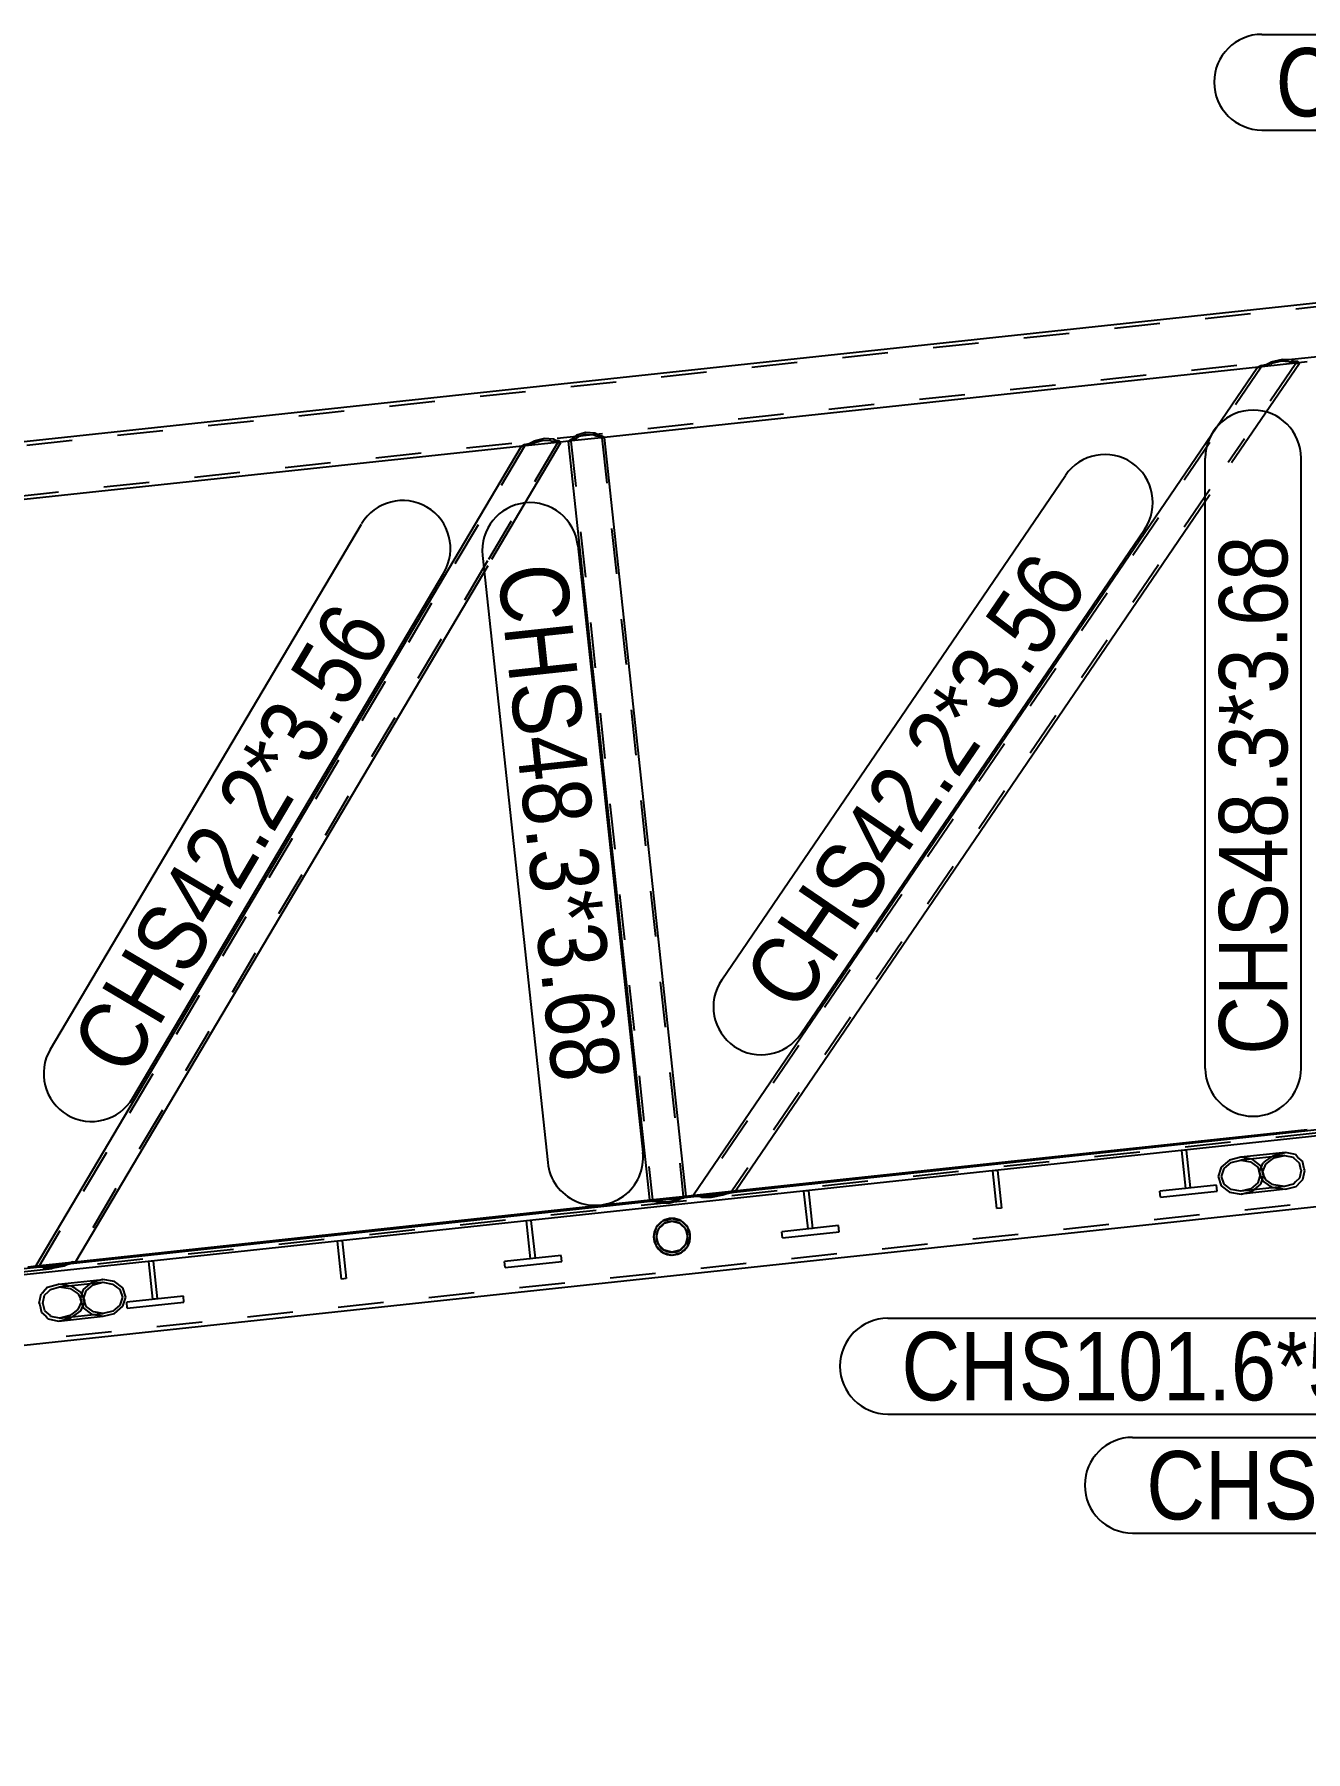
# Model space of a CAD drawing. Header units: millimetres. Extents: x 150000 to 150841, y 150000 to 150594.
# Drawn here: x 150441.5 to 150497.3, y 150280.1 to 150355.4 of the extents above; entities that cross this region are included whole.
import ezdxf

# ---------------------------------------------------------------- set-up
doc = ezdxf.new("R2010")
doc.units = ezdxf.units.MM
doc.linetypes.add('XKITLINE00', pattern=[0])
doc.linetypes.add('XKITLINE02', pattern=[4, 2, -2])
doc.styles.add('ARIAL', font='arial.ttf')

msp = doc.modelspace()

# ---------------------------------------------------------------- linework, layer by layer
at = {"color": 7, "linetype": 'XKITLINE00'}
for p, q in [((150495.395, 150355.391), (150522.173, 150355.391)), ((150495.395, 150351.191), (150522.173, 150351.191)), ((150492.91, 150310.028), (150492.91, 150336.805)), ((150497.11, 150310.028), (150497.11, 150336.805)), ((150471.693, 150313.909), (150486.77, 150336.039)), ((150442.244, 150310.87), (150455.889, 150333.91)), ((150475.164, 150311.544), (150490.241, 150333.675)), ((150461.201, 150332.521), (150464.06, 150305.897)), ((150465.377, 150332.97), (150468.236, 150306.345)), ((150445.858, 150308.73), (150459.503, 150331.77)), ((150478.981, 150299.066), (150505.759, 150299.066)), ((150478.981, 150294.866), (150505.759, 150294.866)), ((150489.722, 150293.842), (150516.5, 150293.842)), ((150489.722, 150289.642), (150516.5, 150289.642))]:
    msp.add_line(p, q, dxfattribs=at)
at = {"color": 2, "linetype": 'XKITLINE00'}
for p, q in [((150111.088, 150302.082), (150498.022, 150343.646)), ((150495.24, 150340.796), (150466.533, 150337.712)), ((150495.199, 150340.774), (150470.461, 150304.463)), ((150494.06, 150336.605), (150497.035, 150340.972)), ((150495.373, 150340.864), (150495.199, 150340.774)), ((150495.373, 150340.864), (150495.577, 150340.913)), ((150495.577, 150340.913), (150495.788, 150341.015)), ((150496.294, 150341.133), (150495.788, 150341.015)), ((150496.706, 150341.114), (150496.294, 150341.133)), ((150496.801, 150341.045), (150496.706, 150341.114)), ((150496.964, 150341.034), (150496.801, 150341.045)), ((150497.035, 150340.972), (150496.964, 150341.034)), ((150497.377, 150341.025), (150497.018, 150340.987)), ((150465.142, 150337.644), (150465.332, 150337.803)), ((150465.724, 150337.917), (150465.332, 150337.803)), ((150466.132, 150337.889), (150465.724, 150337.917)), ((150466.351, 150337.774), (150466.132, 150337.889)), ((150466.442, 150337.766), (150466.351, 150337.774)), ((150466.557, 150337.698), (150466.442, 150337.766)), ((150470.13, 150304.428), (150466.557, 150337.698)), ((150462.936, 150337.326), (150437.685, 150334.613)), ((150462.897, 150337.305), (150441.613, 150301.365)), ((150461.606, 150332.364), (150464.643, 150337.492)), ((150463.059, 150337.392), (150462.897, 150337.305)), ((150463.059, 150337.392), (150463.25, 150337.441)), ((150463.25, 150337.441), (150463.446, 150337.541)), ((150463.922, 150337.655), (150463.446, 150337.541)), ((150464.319, 150337.635), (150463.922, 150337.655)), ((150464.414, 150337.566), (150464.319, 150337.635)), ((150464.571, 150337.555), (150464.414, 150337.566)), ((150464.643, 150337.492), (150464.571, 150337.555)), ((150464.977, 150337.545), (150464.626, 150337.507)), ((150465.055, 150337.617), (150464.957, 150337.526)), ((150464.957, 150337.526), (150468.53, 150304.256)), ((150465.055, 150337.617), (150465.142, 150337.644)), ((150472.298, 150304.661), (150493.11, 150335.21)), ((150443.359, 150301.553), (150461.447, 150332.096)), ((150498.359, 150307.387), (150110.636, 150265.746)), ((150498.388, 150307.121), (150110.665, 150265.481)), ((150497.377, 150307.337), (150472.248, 150304.639)), ((150492.053, 150304.765), (150491.875, 150306.422)), ((150492.074, 150306.443), (150492.252, 150304.786)), ((150494.471, 150306.127), (150493.971, 150305.999)), ((150496.423, 150306.338), (150494.471, 150306.127)), ((150494.972, 150306.039), (150494.471, 150306.127)), ((150495.34, 150305.758), (150494.972, 150306.039)), ((150496.871, 150306.244), (150496.423, 150306.338)), ((150496.974, 150306.122), (150496.871, 150306.244)), ((150497.167, 150305.956), (150496.974, 150306.122)), ((150483.767, 150303.875), (150483.589, 150305.532)), ((150483.788, 150305.553), (150483.966, 150303.896)), ((150493.605, 150305.689), (150493.471, 150305.281)), ((150493.471, 150305.281), (150493.606, 150304.883)), ((150493.971, 150305.999), (150493.605, 150305.689)), ((150493.624, 150305.287), (150493.737, 150305.633)), ((150493.738, 150304.95), (150493.624, 150305.287)), ((150493.737, 150305.633), (150494.047, 150305.896)), ((150494.047, 150305.896), (150494.472, 150306.004)), ((150494.472, 150306.004), (150494.896, 150305.929)), ((150494.896, 150305.929), (150495.208, 150305.691)), ((150495.208, 150305.691), (150495.322, 150305.354)), ((150495.322, 150305.354), (150495.209, 150305.008)), ((150495.475, 150305.36), (150495.34, 150305.758)), ((150495.341, 150304.952), (150495.475, 150305.36)), ((150497.24, 150305.619), (150497.167, 150305.956)), ((150497.182, 150305.15), (150497.27, 150305.554)), ((150497.27, 150305.554), (150497.24, 150305.619)), ((150472.133, 150304.587), (150471.981, 150304.554)), ((150472.133, 150304.587), (150472.298, 150304.661)), ((150475.481, 150302.985), (150475.303, 150304.642)), ((150475.502, 150304.664), (150475.68, 150303.006)), ((150493.395, 150304.909), (150490.909, 150304.642)), ((150490.938, 150304.377), (150490.909, 150304.642)), ((150490.938, 150304.377), (150493.424, 150304.644)), ((150492.252, 150304.786), (150492.053, 150304.765)), ((150493.424, 150304.644), (150493.395, 150304.909)), ((150493.606, 150304.883), (150493.974, 150304.602)), ((150494.05, 150304.712), (150493.738, 150304.95)), ((150493.974, 150304.602), (150494.475, 150304.514)), ((150494.474, 150304.637), (150494.05, 150304.712)), ((150494.899, 150304.745), (150494.474, 150304.637)), ((150496.427, 150304.725), (150494.475, 150304.514)), ((150494.475, 150304.514), (150494.975, 150304.642)), ((150495.209, 150305.008), (150494.899, 150304.745)), ((150494.975, 150304.642), (150495.341, 150304.952)), ((150496.427, 150304.725), (150496.9, 150304.85)), ((150496.9, 150304.85), (150497.097, 150305.072)), ((150497.097, 150305.072), (150497.182, 150305.15)), ((150307.737, 150283.564), (150498.338, 150304.034)), ((150468.559, 150304.242), (150443.313, 150301.531)), ((150468.53, 150304.256), (150468.644, 150304.204)), ((150468.7, 150304.201), (150468.644, 150304.204)), ((150470.03, 150304.353), (150469.975, 150304.338)), ((150470.03, 150304.353), (150470.13, 150304.428)), ((150470.486, 150304.449), (150470.104, 150304.408)), ((150470.461, 150304.463), (150470.543, 150304.416)), ((150470.67, 150304.413), (150470.543, 150304.416)), ((150483.966, 150303.896), (150483.767, 150303.875)), ((150463.306, 150301.677), (150463.128, 150303.335)), ((150463.327, 150303.356), (150463.505, 150301.699)), ((150468.815, 150303.045), (150468.708, 150302.642)), ((150468.874, 150303.104), (150468.815, 150303.045)), ((150469.11, 150303.34), (150468.874, 150303.104)), ((150469.11, 150303.34), (150469.513, 150303.447)), ((150469.513, 150303.447), (150469.915, 150303.339)), ((150470.027, 150303.228), (150469.915, 150303.339)), ((150470.21, 150303.045), (150470.027, 150303.228)), ((150470.21, 150303.043), (150470.21, 150303.045)), ((150470.21, 150303.045), (150470.21, 150303.044)), ((150476.824, 150303.129), (150474.338, 150302.862)), ((150476.852, 150302.864), (150476.824, 150303.129)), ((150455.021, 150300.788), (150454.843, 150302.445)), ((150455.042, 150302.466), (150455.22, 150300.809)), ((150469.152, 150302.071), (150468.922, 150302.301)), ((150470.104, 150302.301), (150469.96, 150302.157)), ((150470.195, 150302.642), (150470.104, 150302.301)), ((150474.366, 150302.597), (150474.338, 150302.862)), ((150474.366, 150302.597), (150476.852, 150302.864)), ((150475.68, 150303.006), (150475.481, 150302.985)), ((150443.206, 150301.48), (150443.359, 150301.553)), ((150446.735, 150299.898), (150446.557, 150301.555)), ((150446.756, 150301.576), (150446.934, 150299.919)), ((150464.649, 150301.822), (150462.163, 150301.555)), ((150462.191, 150301.29), (150462.163, 150301.555)), ((150462.191, 150301.29), (150464.677, 150301.557)), ((150463.505, 150301.699), (150463.306, 150301.677)), ((150464.677, 150301.557), (150464.649, 150301.822)), ((150469.171, 150302.051), (150469.152, 150302.071)), ((150469.513, 150301.96), (150469.171, 150302.051)), ((150469.854, 150302.051), (150469.513, 150301.96)), ((150469.96, 150302.157), (150469.854, 150302.051)), ((150441.637, 150301.351), (150441.256, 150301.31)), ((150441.613, 150301.365), (150441.694, 150301.318)), ((150441.816, 150301.314), (150441.694, 150301.318)), ((150442.598, 150300.557), (150444.55, 150300.766)), ((150443.206, 150301.48), (150443.063, 150301.448)), ((150444.55, 150300.766), (150444.05, 150300.638)), ((150445.051, 150300.677), (150444.55, 150300.766)), ((150455.22, 150300.809), (150455.021, 150300.788)), ((150441.755, 150299.728), (150441.842, 150300.132)), ((150441.928, 150300.21), (150441.842, 150300.132)), ((150442.125, 150300.432), (150441.928, 150300.21)), ((150442.125, 150300.432), (150442.598, 150300.557)), ((150443.684, 150300.328), (150443.55, 150299.92)), ((150444.05, 150300.638), (150443.684, 150300.328)), ((150443.703, 150299.926), (150443.816, 150300.272)), ((150443.816, 150300.272), (150444.126, 150300.534)), ((150444.126, 150300.534), (150444.551, 150300.643)), ((150444.551, 150300.643), (150444.975, 150300.568)), ((150444.975, 150300.568), (150445.287, 150300.33)), ((150445.419, 150300.396), (150445.051, 150300.677)), ((150445.287, 150300.33), (150445.401, 150299.992)), ((150445.554, 150299.998), (150445.419, 150300.396)), ((150445.421, 150299.59), (150445.554, 150299.998)), ((150448.077, 150300.042), (150445.592, 150299.775)), ((150448.106, 150299.777), (150448.077, 150300.042)), ((150441.755, 150299.728), (150441.785, 150299.663)), ((150441.785, 150299.663), (150441.858, 150299.326)), ((150441.858, 150299.326), (150442.051, 150299.16)), ((150443.55, 150299.92), (150443.686, 150299.522)), ((150443.686, 150299.522), (150444.053, 150299.241)), ((150443.818, 150299.588), (150443.703, 150299.926)), ((150444.129, 150299.35), (150443.818, 150299.588)), ((150444.554, 150299.275), (150444.129, 150299.35)), ((150444.978, 150299.384), (150444.554, 150299.275)), ((150444.554, 150299.152), (150445.055, 150299.28)), ((150445.288, 150299.646), (150444.978, 150299.384)), ((150445.055, 150299.28), (150445.421, 150299.59)), ((150445.401, 150299.992), (150445.288, 150299.646)), ((150445.62, 150299.51), (150445.592, 150299.775)), ((150445.62, 150299.51), (150448.106, 150299.777)), ((150446.934, 150299.919), (150446.735, 150299.898)), ((150442.051, 150299.16), (150442.153, 150299.038)), ((150442.153, 150299.038), (150442.601, 150298.944)), ((150442.601, 150298.944), (150444.554, 150299.152)), ((150444.053, 150299.241), (150444.554, 150299.152))]:
    msp.add_line(p, q, dxfattribs=at)
at = {"color": 7, "linetype": 'XKITLINE02'}
for p, q in [((150111.105, 150301.916), (150498.04, 150343.48)), ((150498.275, 150341.289), (150111.341, 150299.726)), ((150495.354, 150340.791), (150470.616, 150304.48)), ((150496.88, 150340.955), (150493.917, 150336.605)), ((150495.199, 150340.774), (150495.354, 150340.791)), ((150497.018, 150340.987), (150495.24, 150340.796)), ((150495.499, 150340.865), (150495.354, 150340.791)), ((150495.373, 150340.864), (150495.373, 150340.864)), ((150495.788, 150340.936), (150495.499, 150340.865)), ((150495.577, 150340.913), (150495.577, 150340.913)), ((150495.788, 150341.015), (150495.788, 150341.015)), ((150495.815, 150340.949), (150495.788, 150340.936)), ((150495.788, 150340.936), (150495.815, 150340.949)), ((150496.235, 150341.047), (150495.815, 150340.949)), ((150496.578, 150341.031), (150496.235, 150341.047)), ((150496.294, 150341.133), (150496.294, 150341.133)), ((150496.59, 150341.022), (150496.578, 150341.031)), ((150496.578, 150341.031), (150496.59, 150341.022)), ((150496.821, 150341.007), (150496.59, 150341.022)), ((150496.706, 150341.114), (150496.706, 150341.114)), ((150496.821, 150341.007), (150496.88, 150340.955)), ((150496.88, 150340.955), (150496.912, 150340.959)), ((150496.912, 150340.959), (150497.035, 150340.972)), ((150466.533, 150337.712), (150464.977, 150337.545)), ((150465.4, 150337.739), (150465.309, 150337.662)), ((150465.332, 150337.803), (150465.332, 150337.803)), ((150465.733, 150337.836), (150465.4, 150337.739)), ((150465.724, 150337.917), (150465.724, 150337.917)), ((150466.079, 150337.811), (150465.733, 150337.836)), ((150466.184, 150337.756), (150466.079, 150337.811)), ((150466.132, 150337.889), (150466.132, 150337.889)), ((150466.337, 150337.742), (150466.184, 150337.756)), ((150466.337, 150337.742), (150466.435, 150337.685)), ((150466.435, 150337.685), (150466.45, 150337.686)), ((150466.435, 150337.685), (150470.008, 150304.415)), ((150466.442, 150337.766), (150466.442, 150337.766)), ((150466.45, 150337.686), (150466.557, 150337.698)), ((150463.044, 150337.321), (150441.76, 150301.381)), ((150464.496, 150337.476), (150461.458, 150332.348)), ((150462.897, 150337.305), (150463.044, 150337.321)), ((150464.626, 150337.507), (150462.936, 150337.326)), ((150463.179, 150337.393), (150463.044, 150337.321)), ((150463.059, 150337.392), (150463.059, 150337.392)), ((150463.451, 150337.463), (150463.179, 150337.393)), ((150463.25, 150337.441), (150463.25, 150337.441)), ((150463.446, 150337.541), (150463.446, 150337.541)), ((150463.476, 150337.475), (150463.451, 150337.463)), ((150463.451, 150337.463), (150463.476, 150337.475)), ((150463.872, 150337.57), (150463.476, 150337.475)), ((150464.201, 150337.553), (150463.872, 150337.57)), ((150463.922, 150337.655), (150463.922, 150337.655)), ((150464.213, 150337.544), (150464.201, 150337.553)), ((150464.201, 150337.553), (150464.213, 150337.544)), ((150464.435, 150337.528), (150464.213, 150337.544)), ((150464.319, 150337.635), (150464.319, 150337.635)), ((150464.435, 150337.528), (150464.496, 150337.476)), ((150464.496, 150337.476), (150464.526, 150337.48)), ((150464.526, 150337.48), (150464.643, 150337.492)), ((150464.957, 150337.526), (150465.078, 150337.539)), ((150465.055, 150337.617), (150465.055, 150337.617)), ((150465.162, 150337.616), (150465.078, 150337.539)), ((150465.078, 150337.539), (150468.652, 150304.269)), ((150465.309, 150337.662), (150465.162, 150337.616)), ((150493.11, 150335.42), (150472.143, 150304.644)), ((150461.426, 150332.293), (150443.211, 150301.537)), ((150497.997, 150307.213), (150307.395, 150286.743)), ((150492.074, 150306.443), (150491.875, 150306.422)), ((150496.378, 150306.21), (150494.472, 150306.004)), ((150495.895, 150306.207), (150495.547, 150305.968)), ((150495.775, 150305.993), (150495.93, 150306.099)), ((150495.895, 150306.207), (150496.423, 150306.338)), ((150495.93, 150306.099), (150496.378, 150306.21)), ((150496.378, 150306.21), (150496.757, 150306.13)), ((150496.757, 150306.13), (150496.782, 150306.101)), ((150496.782, 150306.101), (150497.029, 150305.888)), ((150483.788, 150305.553), (150483.589, 150305.532)), ((150495.266, 150305.475), (150495.446, 150305.888)), ((150495.266, 150305.475), (150495.281, 150305.408)), ((150495.281, 150305.408), (150495.434, 150305.08)), ((150495.418, 150305.481), (150495.427, 150305.501)), ((150495.43, 150305.424), (150495.418, 150305.481)), ((150495.427, 150305.501), (150495.57, 150305.831)), ((150495.56, 150305.146), (150495.43, 150305.424)), ((150495.547, 150305.968), (150495.446, 150305.888)), ((150495.57, 150305.831), (150495.775, 150305.993)), ((150497.029, 150305.888), (150497.09, 150305.603)), ((150497.116, 150305.548), (150497.042, 150305.206)), ((150497.09, 150305.603), (150497.116, 150305.548)), ((150472.248, 150304.639), (150470.486, 150304.449)), ((150471.591, 150304.501), (150471.702, 150304.516)), ((150471.592, 150304.501), (150471.702, 150304.516)), ((150471.702, 150304.516), (150472.006, 150304.583)), ((150471.702, 150304.516), (150472.006, 150304.583)), ((150471.746, 150304.476), (150471.882, 150304.532)), ((150471.746, 150304.476), (150471.882, 150304.532)), ((150471.882, 150304.532), (150472.133, 150304.587)), ((150471.981, 150304.554), (150471.882, 150304.532)), ((150472.143, 150304.644), (150472.006, 150304.583)), ((150472.006, 150304.583), (150472.143, 150304.644)), ((150472.133, 150304.587), (150472.298, 150304.661)), ((150472.143, 150304.644), (150472.174, 150304.647)), ((150472.174, 150304.647), (150472.298, 150304.661)), ((150475.502, 150304.664), (150475.303, 150304.642)), ((150496.381, 150304.843), (150494.474, 150304.637)), ((150495.434, 150305.08), (150495.67, 150304.919)), ((150495.862, 150304.939), (150495.56, 150305.146)), ((150495.67, 150304.919), (150495.873, 150304.807)), ((150495.911, 150304.913), (150495.862, 150304.939)), ((150495.873, 150304.807), (150496.427, 150304.725)), ((150496.381, 150304.843), (150495.911, 150304.913)), ((150496.782, 150304.949), (150496.381, 150304.843)), ((150496.869, 150305.048), (150496.782, 150304.949)), ((150497.042, 150305.206), (150496.869, 150305.048)), ((150307.716, 150283.753), (150498.318, 150304.223)), ((150468.53, 150304.256), (150468.652, 150304.269)), ((150468.53, 150304.256), (150468.644, 150304.204)), ((150470.104, 150304.408), (150468.559, 150304.242)), ((150468.644, 150304.204), (150468.771, 150304.198)), ((150468.652, 150304.269), (150468.748, 150304.225)), ((150468.652, 150304.269), (150468.748, 150304.225)), ((150468.771, 150304.198), (150468.7, 150304.201)), ((150468.748, 150304.225), (150468.938, 150304.216)), ((150468.748, 150304.225), (150468.938, 150304.216)), ((150468.771, 150304.198), (150468.948, 150304.13)), ((150468.771, 150304.198), (150468.948, 150304.13)), ((150468.938, 150304.216), (150469.003, 150304.191)), ((150468.938, 150304.216), (150469.003, 150304.191)), ((150468.948, 150304.13), (150469.354, 150304.119)), ((150468.948, 150304.13), (150469.354, 150304.119)), ((150469.003, 150304.191), (150469.347, 150304.181)), ((150469.003, 150304.191), (150469.347, 150304.181)), ((150469.347, 150304.181), (150469.682, 150304.263)), ((150469.347, 150304.181), (150469.682, 150304.263)), ((150469.354, 150304.119), (150469.748, 150304.216)), ((150469.354, 150304.119), (150469.748, 150304.216)), ((150469.682, 150304.263), (150469.74, 150304.302)), ((150469.682, 150304.263), (150469.74, 150304.302)), ((150469.74, 150304.302), (150469.923, 150304.351)), ((150469.74, 150304.302), (150469.923, 150304.351)), ((150469.748, 150304.216), (150469.907, 150304.32)), ((150469.748, 150304.216), (150469.907, 150304.32)), ((150469.907, 150304.32), (150470.03, 150304.353)), ((150469.975, 150304.338), (150469.907, 150304.32)), ((150470.008, 150304.415), (150469.923, 150304.351)), ((150469.923, 150304.351), (150470.008, 150304.415)), ((150470.008, 150304.415), (150470.023, 150304.416)), ((150470.023, 150304.416), (150470.13, 150304.428)), ((150470.03, 150304.353), (150470.13, 150304.428)), ((150470.461, 150304.463), (150470.616, 150304.48)), ((150470.461, 150304.463), (150470.543, 150304.416)), ((150470.543, 150304.416), (150470.753, 150304.411)), ((150470.616, 150304.48), (150470.684, 150304.441)), ((150470.616, 150304.48), (150470.684, 150304.441)), ((150470.753, 150304.411), (150470.67, 150304.413)), ((150470.684, 150304.441), (150470.938, 150304.434)), ((150470.684, 150304.441), (150470.938, 150304.434)), ((150470.753, 150304.411), (150470.828, 150304.377)), ((150470.753, 150304.411), (150470.828, 150304.377)), ((150470.828, 150304.377), (150471.252, 150304.374)), ((150470.828, 150304.377), (150471.252, 150304.374)), ((150470.938, 150304.434), (150471.043, 150304.442)), ((150470.938, 150304.434), (150471.044, 150304.442)), ((150471.043, 150304.442), (150471.296, 150304.44)), ((150471.044, 150304.442), (150471.296, 150304.44)), ((150471.252, 150304.374), (150471.746, 150304.476)), ((150471.252, 150304.374), (150471.746, 150304.476)), ((150471.296, 150304.44), (150471.592, 150304.501)), ((150471.296, 150304.44), (150471.591, 150304.501)), ((150463.327, 150303.356), (150463.128, 150303.335)), ((150468.922, 150302.983), (150469.062, 150303.124)), ((150469.062, 150303.124), (150469.171, 150303.233)), ((150469.171, 150303.233), (150469.513, 150303.325)), ((150469.513, 150303.325), (150469.854, 150303.233)), ((150469.854, 150303.233), (150469.876, 150303.211)), ((150469.876, 150303.211), (150470.104, 150302.983)), ((150470.295, 150302.725), (150470.21, 150303.043)), ((150455.042, 150302.466), (150454.843, 150302.445)), ((150468.708, 150302.642), (150468.73, 150302.557)), ((150468.708, 150302.642), (150468.708, 150302.641)), ((150468.73, 150302.557), (150468.815, 150302.24)), ((150468.83, 150302.642), (150468.922, 150302.983)), ((150468.922, 150302.301), (150468.83, 150302.642)), ((150468.922, 150302.301), (150468.922, 150302.3)), ((150470.104, 150302.983), (150470.195, 150302.642)), ((150470.195, 150302.642), (150470.195, 150302.642)), ((150470.195, 150302.642), (150470.195, 150302.641)), ((150470.21, 150302.24), (150470.318, 150302.642)), ((150470.318, 150302.642), (150470.295, 150302.725)), ((150443.313, 150301.531), (150441.637, 150301.351)), ((150443.211, 150301.537), (150443.085, 150301.477)), ((150443.085, 150301.477), (150443.188, 150301.526)), ((150443.206, 150301.48), (150443.336, 150301.542)), ((150443.211, 150301.537), (150443.242, 150301.54)), ((150443.242, 150301.54), (150443.359, 150301.553)), ((150446.756, 150301.576), (150446.557, 150301.555)), ((150468.815, 150302.24), (150469.001, 150302.054)), ((150469.001, 150302.054), (150469.11, 150301.945)), ((150469.11, 150301.945), (150469.513, 150301.837)), ((150469.513, 150301.837), (150469.915, 150301.945)), ((150469.915, 150301.945), (150470.148, 150302.178)), ((150470.148, 150302.178), (150470.21, 150302.24)), ((150441.613, 150301.365), (150441.76, 150301.381)), ((150441.613, 150301.365), (150441.694, 150301.318)), ((150441.694, 150301.318), (150441.896, 150301.311)), ((150441.76, 150301.381), (150441.828, 150301.342)), ((150441.76, 150301.381), (150441.828, 150301.342)), ((150441.896, 150301.311), (150441.816, 150301.314)), ((150441.828, 150301.342), (150442.072, 150301.334)), ((150441.828, 150301.342), (150442.072, 150301.334)), ((150441.896, 150301.311), (150441.97, 150301.278)), ((150441.896, 150301.311), (150441.97, 150301.278)), ((150441.97, 150301.278), (150442.376, 150301.273)), ((150441.97, 150301.278), (150442.376, 150301.273)), ((150442.072, 150301.334), (150442.172, 150301.341)), ((150442.072, 150301.334), (150442.172, 150301.341)), ((150442.172, 150301.341), (150442.414, 150301.338)), ((150442.172, 150301.341), (150442.414, 150301.338)), ((150442.376, 150301.273), (150442.843, 150301.372)), ((150442.376, 150301.273), (150442.843, 150301.372)), ((150442.414, 150301.338), (150442.693, 150301.397)), ((150442.414, 150301.338), (150442.693, 150301.397)), ((150442.693, 150301.397), (150442.797, 150301.412)), ((150442.693, 150301.397), (150442.797, 150301.412)), ((150442.797, 150301.412), (150443.085, 150301.477)), ((150442.797, 150301.412), (150443.085, 150301.477)), ((150442.843, 150301.372), (150442.969, 150301.427)), ((150442.843, 150301.372), (150442.969, 150301.427)), ((150442.969, 150301.427), (150443.206, 150301.48)), ((150443.063, 150301.448), (150442.969, 150301.427)), ((150441.909, 150299.734), (150441.983, 150300.076)), ((150441.983, 150300.076), (150442.156, 150300.234)), ((150442.156, 150300.234), (150442.243, 150300.333)), ((150442.243, 150300.333), (150442.644, 150300.439)), ((150443.152, 150300.474), (150442.598, 150300.557)), ((150442.644, 150300.439), (150444.551, 150300.643)), ((150442.644, 150300.439), (150443.114, 150300.369)), ((150443.114, 150300.369), (150443.162, 150300.342)), ((150443.355, 150300.363), (150443.152, 150300.474)), ((150443.162, 150300.342), (150443.465, 150300.135)), ((150443.591, 150300.201), (150443.355, 150300.363)), ((150443.465, 150300.135), (150443.595, 150299.857)), ((150443.744, 150299.873), (150443.591, 150300.201)), ((150441.935, 150299.679), (150441.909, 150299.734)), ((150441.996, 150299.394), (150441.935, 150299.679)), ((150442.243, 150299.181), (150441.996, 150299.394)), ((150442.647, 150299.072), (150444.554, 150299.275)), ((150443.25, 150299.289), (150443.095, 150299.183)), ((150443.129, 150299.075), (150443.478, 150299.313)), ((150443.455, 150299.45), (150443.25, 150299.289)), ((150443.607, 150299.801), (150443.455, 150299.45)), ((150443.478, 150299.313), (150443.579, 150299.393)), ((150443.579, 150299.393), (150443.758, 150299.807)), ((150443.595, 150299.857), (150443.607, 150299.801)), ((150443.758, 150299.807), (150443.744, 150299.873)), ((150442.267, 150299.151), (150442.243, 150299.181)), ((150442.647, 150299.072), (150442.267, 150299.151)), ((150442.601, 150298.944), (150443.129, 150299.075)), ((150443.095, 150299.183), (150442.647, 150299.072))]:
    msp.add_line(p, q, dxfattribs=at)
at = {"color": 7, "linetype": 'XKITLINE00'}
for centre, start, end in [((150495.395, 150353.291), 90, 270), ((150495.01, 150336.805), 0, 180), ((150488.505, 150334.857), 325.73469, 145.73469), ((150457.696, 150332.84), 329.36482, 149.36482), ((150463.289, 150332.746), 6.12997, 186.12997), ((150473.429, 150312.727), 145.73469, 325.73469), ((150444.051, 150309.8), 149.36482, 329.36482), ((150495.01, 150310.028), 180, 0), ((150466.148, 150306.121), 186.12997, 6.12997), ((150478.981, 150296.966), 90, 270), ((150489.722, 150291.742), 90, 270)]:
    msp.add_arc(centre, 2.1, start, end, dxfattribs=at)
at = {"color": 2, "linetype": 'XKITLINE00'}
for radius, start, end in [(0.805, 30, 210), (0.805, 210, 30), (0.682, 330, 150), (0.682, 150, 330)]:
    msp.add_arc((150469.513, 150302.641), radius, start, end, dxfattribs=at)

# ---------------------------------------------------------------- texts
at = {"color": 3, "style": 'ARIAL', "width": 0.85}
for s, p in [('CHS76.1*5.16', (150495.995, 150351.791)), ('CHS101.6*5.7', (150479.581, 150295.466)), ('CHS101.6*5.7', (150490.322, 150290.242))]:
    msp.add_text(s, height=3, dxfattribs=at).set_placement(p)
for s, rotation, p in [('CHS48.3*3.68', 90.00021, (150496.51, 150310.628)), ('CHS42.2*3.56', 55.73733, (150475.006, 150312.378)), ('CHS48.3*3.68', -83.86956, (150461.861, 150331.989)), ('CHS42.2*3.56', 59.36416, (150445.647, 150309.552))]:
    msp.add_text(s, height=3, rotation=rotation, dxfattribs=at).set_placement(p)

doc.saveas('drawing.dxf')
